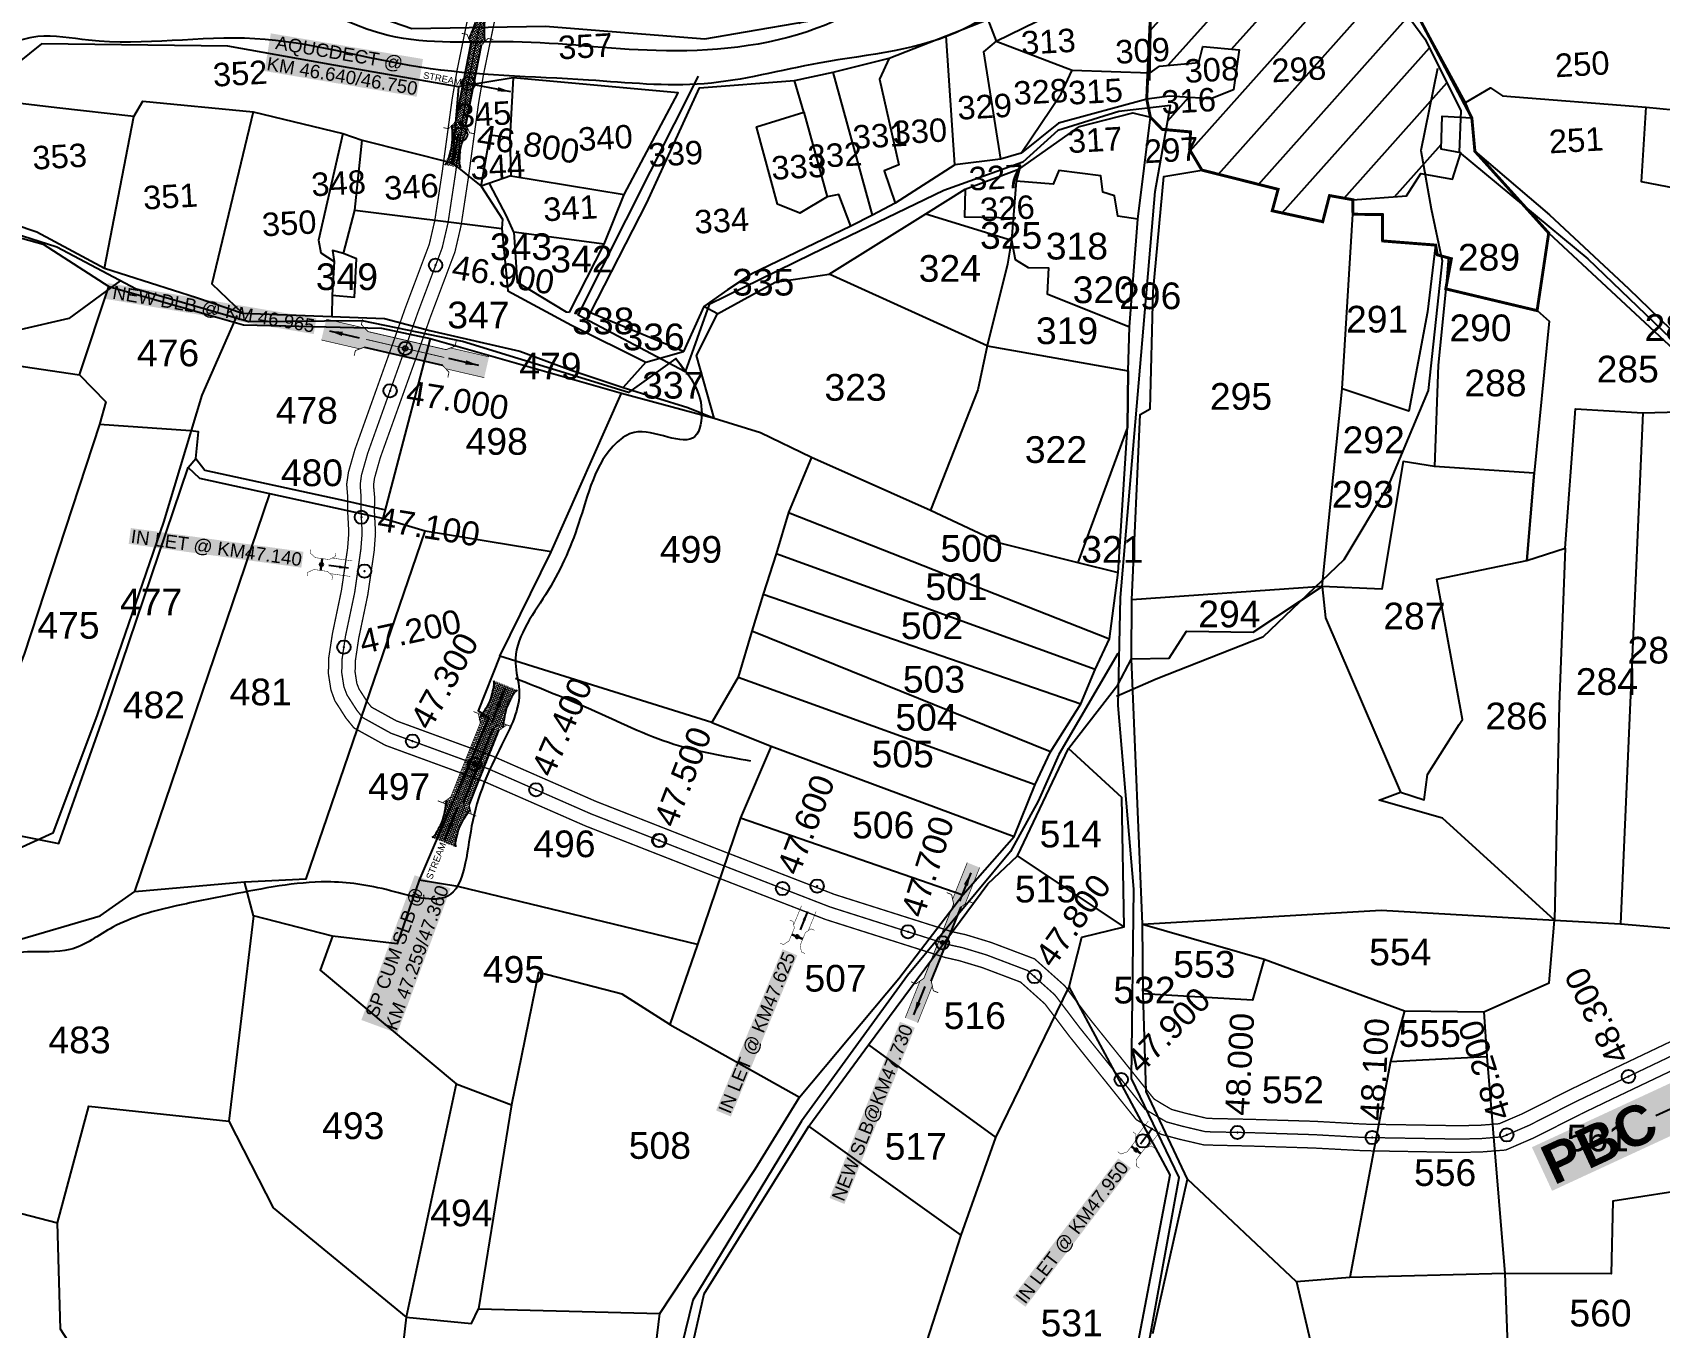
# Model space of a CAD drawing. Header units: inches. Extents: x 204181 to 273365, y 1587708 to 1600456.
# Drawn here: x 206819 to 208038, y 1592990 to 1593960 of the extents above; entities that cross this region are included whole.
import ezdxf
from ezdxf.enums import TextEntityAlignment as Align

# ---------------------------------------------------------------- set-up
doc = ezdxf.new("R2010")
doc.units = ezdxf.units.IN
doc.header["$LTSCALE"] = 15
doc.header["$MEASUREMENT"] = 0
doc.header["$PDMODE"] = 32
doc.header["$PDSIZE"] = 10
doc.linetypes.add('ACAD_ISO02W100', pattern=[15, 12, -3])
doc.linetypes.add('HIDDEN2', pattern=[0.1875, 0.125, -0.0625])
for name, color, linetype in [('CANAL1', 7, 'Continuous'), ('CSMark', 72, 'Continuous'), ('PAPER SIZE', 5, 'Continuous'), ('PLOT NOS', 7, 'Continuous'), ('PLOTS', 7, 'Continuous'), ('ROADS', 1, 'Continuous'), ('STREAM', 4, 'Continuous'), ('STRUCTURE', 5, 'Continuous'), ('text2', 7, 'Continuous')]:
    doc.layers.add(name, color=color, linetype=linetype)
doc.styles.get("Standard").update_dxf_attribs({"font": 'arial.ttf'})
doc.dimstyles.get("Standard").update_dxf_attribs({"dimtxt": 0.18, "dimasz": 0.18, "dimexe": 0.18, "dimexo": 0.0625, "dimgap": 0.09, "dimtad": 0, "dimtih": 1, "dimtoh": 1, "dimdec": 4, "dimzin": 0, "dimdsep": 46, "dimtxsty": 'Standard', "dimcen": 0.09, "dimadec": 0, "dimazin": 0, "dimtfac": 1, "dimtdec": 4, "dimtofl": 0, "dimtmove": 0, "dimatfit": 3, "dimfxl": 1, "dimtolj": 1, "dimtzin": 0, "dimarcsym": 0})

# ---------------------------------------------------------------- blocks, each defined once
blk = doc.blocks.new('OT')
at = {"layer": 'STRUCTURE', "color": 190}
for points, const_width in [([(769751.4, 1706595.8), (769729.4, 1706595.8)], 0.5), ([(769775.2, 1706601.8), (769775.2, 1706597.8), (769769.2, 1706593.8), (769761.8, 1706593.8), (769754.4, 1706593.8), (769748.4, 1706597.8), (769748.4, 1706601.8)], 0.5), ([(769761.8, 1706593.8), (769761.8, 1706581)], 2.5), ([(769751.4, 1706579), (769729.4, 1706579)], 0.5), ([(769748.4, 1706573), (769748.4, 1706577), (769754.4, 1706581), (769761.8, 1706581), (769761.8, 1706581), (769761.8, 1706581), (769769.2, 1706581), (769775.2, 1706577), (769775.2, 1706573)], 0.5)]:
    blk.add_lwpolyline(points, dxfattribs=dict(at, const_width=const_width))
at = {"layer": 'STRUCTURE', "color": 0}
blk.add_circle((769761.8, 1706587.4), 1.87, dxfattribs=at)
blk.add_leader([(769732.6, 1706587.4), (769753.8, 1706587.4)], dimstyle='Standard', override={"dimasz": 10, "dimgap": 0.09, "dimtad": 0}, dxfattribs=at)
blk = doc.blocks.new('AQUEDUCT')
at = {"layer": 'STRUCTURE'}
h = blk.add_hatch(dxfattribs=at)
h.set_pattern_fill('DASH', color=256, scale=8, angle=-90, style=0)
h.set_pattern_definition([(270, (-1706662.7411, 769762.6106), (1, -1), [1, -1])])
edge = h.paths.add_edge_path()
edge.add_spline(control_points=[(6.5, -63.1), (6.2, -62.6), (5.2, -61.2), (4.6, -58.3), (4.1, -54.4), (3.3, -48.8), (4.1, -41.4), (5.4, -35.8), (6, -33)], knot_values=[0, 0, 0, 0, 1.613557, 5.24513, 8.624976, 13.470124, 22.190216, 30.746377, 30.746377, 30.746377, 30.746377], degree=3, periodic=0)
edge.add_line((6, -33), (4, -30))
edge.add_line((4, -30), (4, 30))
edge.add_line((4, 30), (6, 33))
edge.add_spline(control_points=[(6, 33), (5.3, 35.8), (3.9, 41.3), (2.8, 48.7), (3.5, 54.4), (3.9, 58.3), (4.4, 61.2), (5.4, 62.6), (5.7, 63.1)], knot_values=[0, 0, 0, 0, 8.556161, 17.276253, 22.121402, 25.501247, 29.13282, 30.746377, 30.746377, 30.746377, 30.746377], degree=3, periodic=0)
edge.add_line((5.7, 63.1), (-6.5, 63.1))
edge.add_spline(control_points=[(-6.5, 63.1), (-6.2, 62.6), (-5.2, 61.2), (-4.6, 58.3), (-4.1, 54.4), (-3.3, 48.8), (-4.1, 41.4), (-5.4, 35.8), (-6, 33)], knot_values=[0, 0, 0, 0, 1.613557, 5.24513, 8.624976, 13.470124, 22.190216, 30.746377, 30.746377, 30.746377, 30.746377], degree=3, periodic=0)
edge.add_line((-6, 33), (-4, 30))
edge.add_line((-4, 30), (-4, -30))
edge.add_line((-4, -30), (-6, -33))
edge.add_spline(control_points=[(-6, -33), (-5.3, -35.8), (-3.9, -41.3), (-2.8, -48.7), (-3.5, -54.4), (-3.9, -58.3), (-4.4, -61.2), (-5.4, -62.6), (-5.7, -63.1)], knot_values=[0, 0, 0, 0, 8.556161, 17.276253, 22.121402, 25.501247, 29.13282, 30.746377, 30.746377, 30.746377, 30.746377], degree=3, periodic=0)
edge.add_line((-5.7, -63.1), (6.5, -63.1))
blk.add_circle((0, 0), 0.938)
at = {"layer": 'STRUCTURE', "const_width": 0.628}
for points in [[(-12, 36), (-8, 36), (-4, 30), (-4, -30), (-8, -36), (-12, -36)], [(12, 36), (8, 36), (4, 30), (4, -30), (8, -36), (12, -36)]]:
    blk.add_lwpolyline(points, dxfattribs=at)
at = {"layer": 'STRUCTURE', "color": 3}
for points in [[(-4, 30), (-4, -30)], [(-4, 30), (-4, -30)], [(4, 30), (4, -30)]]:
    blk.add_lwpolyline(points, dxfattribs=at)
at = {"layer": 'STRUCTURE'}
for points in [[(-6.5, 63.1), (-5.7, 61.7), (-4.7, 58.2), (-4.2, 54.9), (-3.6, 50.1), (-4.3, 41.4), (-6, 33)], [(5.7, 63.1), (4.8, 61.7), (3.9, 58.2), (3.5, 54.8), (3.1, 50), (4, 41.3), (6, 33)], [(-5.7, -63.1), (-4.8, -61.7), (-3.9, -58.2), (-3.5, -54.8), (-3.1, -50), (-4, -41.3), (-6, -33)], [(6.5, -63.1), (5.7, -61.7), (4.7, -58.2), (4.2, -54.9), (3.6, -50.1), (4.3, -41.4), (6, -33)]]:
    blk.add_spline(points, degree=3, dxfattribs=at)
at = {"layer": 'STRUCTURE', "color": 0}
blk.add_text('STREAM', height=5, dxfattribs=at).set_placement((-19.7, -0.1), align=Align.MIDDLE_CENTER)
for points in [[(32.5, 0.1), (5.8, 0)], [(0.4, -62), (0.1, -38.2)]]:
    blk.add_leader(points, dimstyle='Standard', override={"dimasz": 10, "dimgap": 0.09, "dimtad": 0}, dxfattribs=at)
blk = doc.blocks.new('DLB')
at = {"layer": 'STRUCTURE'}
h = blk.add_hatch(dxfattribs=at)
h.set_pattern_fill('DOTS', color=6, scale=20, angle=320.37224793, style=0)
h.paths.add_polyline_path([(769699.5, 1706950), (769699.5, 1706934), (769729.1, 1706934), (769732.1, 1706936), (769792.1, 1706936), (769795.1, 1706934), (769824.7, 1706934), (769824.7, 1706950), (769795.1, 1706950), (769792.1, 1706948), (769732.1, 1706948), (769729.1, 1706950)])
at = {"layer": 'STRUCTURE', "color": 6, "const_width": 0.628}
for points in [[(769726.1, 1706956), (769726.1, 1706952), (769732.1, 1706948), (769792.1, 1706948), (769798.1, 1706952), (769798.1, 1706956)], [(769726.1, 1706928), (769726.1, 1706932), (769732.1, 1706936), (769792.1, 1706936), (769798.1, 1706932), (769798.1, 1706928)], [(769732.1, 1706942), (769792.1, 1706942)]]:
    blk.add_lwpolyline(points, dxfattribs=at)
at = {"layer": 'STRUCTURE', "color": 6, "linetype": 'ACAD_ISO02W100', "ltscale": 0.5, "const_width": 0.5}
for points in [[(769699.5, 1706950), (769729.1, 1706950)], [(769795.1, 1706950), (769824.7, 1706950)], [(769699.5, 1706934), (769729.1, 1706934)], [(769795.1, 1706934), (769824.7, 1706934)]]:
    blk.add_lwpolyline(points, dxfattribs=at)
at = {"layer": 'STRUCTURE', "color": 6}
blk.add_lwpolyline([(769732.1, 1706936), (769792.1, 1706936)], dxfattribs=at)
blk.add_lwpolyline([(769732.1, 1706936), (769792.1, 1706936)], dxfattribs=at)
at = {"layer": 'STRUCTURE', "color": 0}
blk.add_circle((769762.1, 1706942), 1.8, dxfattribs=at)
for points in [[(769703.8, 1706942), (769726.7, 1706942)], [(769818.6, 1706942), (769795.7, 1706942)]]:
    blk.add_leader(points, dimstyle='Standard', override={"dimasz": 10, "dimgap": 0.09, "dimtad": 0}, dxfattribs=at)
blk = doc.blocks.new('SLB')
at = {"layer": 'STRUCTURE'}
h = blk.add_hatch(dxfattribs=at)
h.set_pattern_fill('DOTS', color=6, scale=20, angle=320.3722, style=0)
h.set_pattern_definition([(320.372247934, (-159.4327, -72.9564), (1.2786241598, 0.5641323054), [0, -1.25])])
h.paths.add_polyline_path([(769699.5, 1706871.1), (769699.5, 1706861.1), (769729.1, 1706861.1), (769732.1, 1706863.1), (769792.1, 1706863.1), (769795.1, 1706861.1), (769824.7, 1706861.1), (769824.7, 1706871.1), (769795.1, 1706871.1), (769792.1, 1706869.1), (769732.1, 1706869.1), (769729.1, 1706871.1)])
at = {"layer": 'STRUCTURE', "color": 6, "linetype": 'ACAD_ISO02W100', "ltscale": 0.5, "const_width": 0.5}
for points in [[(769699.5, 1706871.1), (769729.1, 1706871.1)], [(769795.1, 1706871.1), (769824.7, 1706871.1)], [(769699.5, 1706861.1), (769729.1, 1706861.1)], [(769795.1, 1706861.1), (769824.7, 1706861.1)]]:
    blk.add_lwpolyline(points, dxfattribs=at)
at = {"layer": 'STRUCTURE', "color": 6, "const_width": 0.628}
for points in [[(769726.1, 1706877.1), (769726.1, 1706873.1), (769732.1, 1706869.1), (769792.1, 1706869.1), (769798.1, 1706873.1), (769798.1, 1706877.1)], [(769726.1, 1706855.1), (769726.1, 1706859.1), (769732.1, 1706863.1), (769792.1, 1706863.1), (769798.1, 1706859.1), (769798.1, 1706855.1)]]:
    blk.add_lwpolyline(points, dxfattribs=at)
at = {"layer": 'STRUCTURE', "color": 6}
blk.add_lwpolyline([(769732.1, 1706863.1), (769792.1, 1706863.1)], dxfattribs=at)
blk.add_lwpolyline([(769732.1, 1706863.1), (769792.1, 1706863.1)], dxfattribs=at)
at = {"layer": 'STRUCTURE', "color": 0}
blk.add_circle((769762.1, 1706866.1), 1.24, dxfattribs=at)
for points in [[(769703.8, 1706866), (769726.7, 1706866)], [(769818.6, 1706865.8), (769795.7, 1706865.8)]]:
    blk.add_leader(points, dimstyle='Standard', override={"dimasz": 10, "dimgap": 0.09, "dimtad": 0}, dxfattribs=at)
blk = doc.blocks.new('SP')
at = {"layer": 'STRUCTURE'}
h = blk.add_hatch(dxfattribs=at)
h.set_pattern_fill('DASH', color=256, scale=8, style=0)
edge = h.paths.add_edge_path()
edge.add_spline(control_points=[(769825.7, 1706742.1), (769825.3, 1706741.8), (769823.8, 1706740.8), (769820.9, 1706740.3), (769817, 1706739.7), (769811.4, 1706738.9), (769804, 1706739.7), (769798.4, 1706741), (769795.6, 1706741.6)], knot_values=[0, 0, 0, 0, 1.613557, 5.24513, 8.624976, 13.470124, 22.190216, 30.746377, 30.746377, 30.746377, 30.746377], degree=3, periodic=0)
edge.add_line((769795.6, 1706741.6), (769792.6, 1706739.6))
edge.add_line((769792.6, 1706739.6), (769732.6, 1706739.6))
edge.add_line((769732.6, 1706739.6), (769729.6, 1706741.6))
edge.add_spline(control_points=[(769729.6, 1706741.6), (769726.9, 1706740.9), (769721.3, 1706739.5), (769713.9, 1706738.5), (769708.3, 1706739.1), (769704.4, 1706739.6), (769701.5, 1706740), (769700, 1706741), (769699.5, 1706741.3)], knot_values=[0, 0, 0, 0, 8.556161, 17.276253, 22.121402, 25.501247, 29.13282, 30.746377, 30.746377, 30.746377, 30.746377], degree=3, periodic=0)
edge.add_line((769699.5, 1706741.3), (769699.5, 1706722.1))
edge.add_spline(control_points=[(769699.5, 1706722.1), (769700, 1706722.4), (769701.4, 1706723.4), (769704.3, 1706724), (769708.2, 1706724.5), (769713.8, 1706725.3), (769721.2, 1706724.5), (769726.8, 1706723.3), (769729.6, 1706722.6)], knot_values=[0, 0, 0, 0, 1.613557, 5.24513, 8.624976, 13.470124, 22.190216, 30.746377, 30.746377, 30.746377, 30.746377], degree=3, periodic=0)
edge.add_line((769729.6, 1706722.6), (769732.6, 1706724.6))
edge.add_line((769732.6, 1706724.6), (769792.6, 1706724.6))
edge.add_line((769792.6, 1706724.6), (769795.6, 1706722.6))
edge.add_spline(control_points=[(769795.6, 1706722.6), (769798.4, 1706723.3), (769803.9, 1706724.8), (769811.3, 1706725.8), (769817, 1706725.1), (769820.9, 1706724.7), (769823.8, 1706724.2), (769825.2, 1706723.3), (769825.7, 1706723)], knot_values=[0, 0, 0, 0, 8.556161, 17.276253, 22.121402, 25.501247, 29.13282, 30.746377, 30.746377, 30.746377, 30.746377], degree=3, periodic=0)
edge.add_line((769825.7, 1706723), (769825.7, 1706742.1))
h.paths.add_polyline_path([(769764.2, 1706732.1, -1), (769761.1, 1706732.1, -1)], flags=0)
h.paths.add_polyline_path([(769761.1, 1706732.1, 1), (769764.2, 1706732.1, 1)], flags=16)
at = {"layer": 'STRUCTURE', "const_width": 0.628}
for points in [[(769726.6, 1706747.6), (769726.6, 1706743.6), (769732.6, 1706739.6), (769792.6, 1706739.6), (769798.6, 1706743.6), (769798.6, 1706747.6)], [(769726.6, 1706716.6), (769726.6, 1706720.6), (769732.6, 1706724.6), (769792.6, 1706724.6), (769798.6, 1706720.6), (769798.6, 1706716.6)]]:
    blk.add_lwpolyline(points, dxfattribs=at)
at = {"layer": 'STRUCTURE', "color": 3}
blk.add_lwpolyline([(769732.6, 1706724.6), (769792.6, 1706724.6)], dxfattribs=at)
blk.add_lwpolyline([(769732.6, 1706724.6), (769792.6, 1706724.6)], dxfattribs=at)
at = {"layer": 'STRUCTURE', "color": 0}
blk.add_circle((769762.6, 1706732.1), 1.55, dxfattribs=at)
at = {"layer": 'STRUCTURE'}
for points in [[(769699.5, 1706741.3), (769700.9, 1706740.5), (769704.4, 1706739.6), (769707.8, 1706739.2), (769712.6, 1706738.8), (769721.3, 1706739.7), (769729.6, 1706741.6)], [(769825.7, 1706742.1), (769824.3, 1706741.3), (769820.8, 1706740.3), (769817.5, 1706739.8), (769812.7, 1706739.2), (769804, 1706739.9), (769795.6, 1706741.6)], [(769699.5, 1706722.1), (769700.9, 1706723), (769704.4, 1706724), (769707.7, 1706724.5), (769712.5, 1706725), (769721.2, 1706724.4), (769729.6, 1706722.6)], [(769825.7, 1706723), (769824.3, 1706723.8), (769820.8, 1706724.7), (769817.4, 1706725.1), (769812.6, 1706725.5), (769803.9, 1706724.6), (769795.6, 1706722.6)]]:
    blk.add_spline(points, degree=3, dxfattribs=at)
at = {"layer": 'STRUCTURE', "color": 0}
blk.add_text('STREAM', height=5, dxfattribs=at).set_placement((769684.3, 1706732.1), align=Align.MIDDLE_CENTER)
for points in [[(769727.4, 1706732.1), (769700.8, 1706732.1)], [(769824.4, 1706732.1), (769800.5, 1706732.1)]]:
    blk.add_leader(points, dimstyle='Standard', override={"dimasz": 10, "dimgap": 0.09, "dimtad": 0}, dxfattribs=at)
blk = doc.blocks.new('PBC')
at = {"layer": 'STRUCTURE', "color": 5, "insert": (13.6, 8.7), "char_height": 30, "width": 181.057, "attachment_point": 1, "rotation": 325.6347, "bg_fill": 1, "box_fill_scale": 1.1, "bg_fill_color": 7, "bg_fill_true_color": 16777215, "bg_fill_transparency": 0}
blk.add_mtext('{\\fArial|b1|i0|c0|p34;\\C256;PBC}', dxfattribs=at)
at = {"layer": 'PAPER SIZE'}
blk.add_leader([(148.6, -102.5), (80.6, -54.7)], dimstyle='Standard', override={"dimasz": 40, "dimgap": 0.09, "dimtad": 0, "dimtfill": 2, "dimtfillclr": 5}, dxfattribs=at)

msp = doc.modelspace()

# ---------------------------------------------------------------- hatches: boundary and pattern name
at = {"layer": 'PLOTS'}
h = msp.add_hatch(dxfattribs=at)
h.set_pattern_fill('ANSI31', color=40, scale=219.574085, angle=3.2839)
h.set_pattern_definition([(48.2839, (204772.295, 1587963.204), (-20.48766, 18.26418), [])])
h.paths.add_polyline_path([(207752.3, 1593843), (207747.9, 1593826.9), (207785.7, 1593818.7), (207790.8, 1593838.3), (207808.2, 1593835.2), (207848.4, 1593838), (207859.1, 1593854.9), (207883, 1593850.7), (207889, 1593870), (207888.6, 1593870.3), (207874.4, 1593873.1), (207875.1, 1593897.7), (207888.9, 1593897), (207889.1, 1593902), (207862.3, 1593955.7), (207824.5, 1594007.3), (207756.6, 1594038.7), (207735.6, 1594040.7), (207741.5, 1594022.1), (207738.4, 1594001.2), (207702.2, 1594007.2), (207677.2, 1594018.6), (207657.3, 1593988), (207656, 1593930.3), (207656.4, 1593930.3), (207663.4, 1593935.3), (207692.8, 1593938), (207695.9, 1593950.1), (207723.1, 1593947.4), (207718.8, 1593917.6), (207701.9, 1593910.7), (207671, 1593912.8), (207653.9, 1593910.5), (207655.3, 1593903.9), (207671.8, 1593905.8), (207668.5, 1593887.6), (207686.7, 1593886), (207686, 1593872.8), (207695.2, 1593857.4)])
h.paths.add_polyline_path([(207661.2, 1593894.3), (207711, 1593897.1), (207709.5, 1593924), (207659.6, 1593921.2)], flags=25)
h.paths.add_polyline_path([(207626.6, 1593931.9), (207676.4, 1593934.8), (207674.9, 1593961.7), (207625.1, 1593958.8)], flags=9)
h.paths.add_polyline_path([(207678.5, 1593917.6), (207728.3, 1593920.5), (207726.8, 1593947.4), (207676.9, 1593944.5)], flags=25)
h.paths.add_polyline_path([(207662, 1593972.2), (207711.8, 1593975.1), (207710.3, 1594002), (207660.4, 1593999.1)], flags=24)
h.paths.add_polyline_path([(207698.3, 1594010.4), (207748.1, 1594013.3), (207746.5, 1594040.2), (207696.7, 1594037.3)], flags=25)
h.paths.add_polyline_path([(207743.6, 1593918.1), (207793.5, 1593920.9), (207791.9, 1593947.8), (207742.1, 1593944.9)], flags=24)
h.paths.add_polyline_path([(207648.1, 1593857.4), (207698, 1593860.3), (207696.4, 1593887.1), (207646.6, 1593884.3)], flags=9)
h.paths.add_polyline_path([(207756, 1594000.4), (207805.8, 1594003.3), (207804.3, 1594030.2), (207754.4, 1594027.3)], flags=24)

# ---------------------------------------------------------------- linework, layer by layer
at = {"layer": 'CANAL1', "color": 1, "ltscale": 4, "const_width": 1}
for points in [[(207148.8, 1593988.2), (207137.3, 1593932.2), (207133.6, 1593910.6), (207126.1, 1593855.5), (207120.6, 1593819.6), (207116.5, 1593801.9), (207098.4, 1593753.8), (207088.6, 1593725.9), (207060.8, 1593648.1), (207055.9, 1593631), (207054.6, 1593622), (207055.4, 1593612.1), (207055.4, 1593600.4), (207056.2, 1593585.8), (207055.3, 1593574.1), (207050.7, 1593542.6), (207043.9, 1593510), (207041.2, 1593492.2), (207040.9, 1593480.1), (207042.8, 1593467.9), (207045.8, 1593459.7), (207049.7, 1593453.7), (207054, 1593446.9), (207060.1, 1593439.4), (207083.6, 1593426.4), (207156.8, 1593399.6), (207233.7, 1593365.9), (207322.8, 1593331), (207413.4, 1593295.9), (207502.7, 1593267.5), (207513.3, 1593265.1), (207530.6, 1593259.9), (207559.4, 1593249), (207577.7, 1593232.6), (207595.5, 1593209), (207646, 1593146), (207655.8, 1593140.2), (207664.6, 1593135), (207678.3, 1593131.3), (207696.8, 1593127), (207731, 1593126.2), (207778.9, 1593124.7), (207816.1, 1593122.7), (207888.3, 1593121.4), (207905.2, 1593121.8), (207922.8, 1593123.2), (207944.3, 1593132.5), (207979.4, 1593150.3), (208002.9, 1593161.6), (208060.6, 1593189.1)], [(207168.5, 1593984.4), (207157, 1593928.5), (207153.4, 1593907.6), (207145.9, 1593852.7), (207140.3, 1593815.9), (207135.7, 1593796.1), (207117.2, 1593747), (207107.5, 1593719.2), (207079.8, 1593642), (207075.5, 1593626.8), (207074.7, 1593621.4), (207075.5, 1593612.8), (207075.4, 1593600.9), (207076.2, 1593585.6), (207075.2, 1593572), (207070.4, 1593539.1), (207063.6, 1593506.5), (207061.2, 1593490.4), (207060.9, 1593481.4), (207062.2, 1593472.9), (207063.8, 1593468.7), (207066.5, 1593464.5), (207070.3, 1593458.6), (207073.2, 1593455), (207091.9, 1593444.7), (207164.2, 1593418.2), (207241.3, 1593384.4), (207330, 1593349.6), (207420, 1593314.7), (207507.9, 1593286.8), (207518.4, 1593284.5), (207537.1, 1593278.8), (207569.9, 1593266.4), (207592.5, 1593246.2), (207611.3, 1593221.3), (207659.4, 1593161.4), (207666, 1593157.4), (207672.5, 1593153.6), (207683.2, 1593150.7), (207699.3, 1593146.9), (207731.6, 1593146.2), (207779.8, 1593144.7), (207816.8, 1593142.6), (207888.2, 1593141.4), (207904.1, 1593141.8), (207917.9, 1593142.9), (207935.8, 1593150.6), (207970.6, 1593168.2), (207994.2, 1593179.6), (208051.9, 1593207.1)]]:
    msp.add_lwpolyline(points, dxfattribs=at)
at = {"layer": 'CANAL1', "color": 1, "linetype": 'HIDDEN2', "ltscale": 4, "const_width": 1}
msp.add_lwpolyline([(207158.7, 1593986.3), (207147.1, 1593930.3), (207143.5, 1593909.1), (207136, 1593854.1), (207130.5, 1593817.8), (207126.1, 1593799), (207107.8, 1593750.4), (207098, 1593722.5), (207087.1, 1593692.1), (207070.3, 1593645.1), (207065.7, 1593628.9), (207064.7, 1593621.7), (207065.4, 1593612.4), (207065.4, 1593600.6), (207066.2, 1593585.7), (207065.2, 1593573.1), (207060.6, 1593540.9), (207053.7, 1593508.2), (207051.2, 1593491.3), (207050.9, 1593480.8), (207052.5, 1593470.4), (207054.8, 1593464.2), (207058.1, 1593459.1), (207062.2, 1593452.7), (207066.6, 1593447.2), (207087.7, 1593435.5), (207103.9, 1593429.6), (207160.5, 1593408.9), (207237.5, 1593375.1), (207326.4, 1593340.3), (207416.7, 1593305.3), (207475.1, 1593286.7), (207505.3, 1593277.1), (207515.9, 1593274.8), (207533.8, 1593269.4), (207564.6, 1593257.7), (207585.1, 1593239.4), (207603.4, 1593215.2), (207652.7, 1593153.7), (207660.9, 1593148.8), (207668.6, 1593144.3), (207680.7, 1593141), (207698.1, 1593136.9), (207731.3, 1593136.2), (207779.3, 1593134.7), (207816.5, 1593132.6), (207888.3, 1593131.4), (207904.6, 1593131.8), (207920.3, 1593133.1), (207940.1, 1593141.6), (207975, 1593159.3), (207998.6, 1593170.6), (208056.2, 1593198.1)], dxfattribs=at)
at = {"layer": 'PLOTS'}
for points in [[(206730.9, 1594641.2), (206844.8, 1594544.5), (206863.8, 1594526.7), (206922.5, 1594470.3), (206995.2, 1594417.6), (207097.1, 1594344.2), (207087.9, 1594258), (207103.3, 1594163.1), (207254.6, 1594181.9), (207273.3, 1594162.6), (207285.3, 1594149), (207317.4, 1594135.7), (207386.4, 1594140.5), (207441.4, 1594074.3), (207483.6, 1594026), (207493.7, 1594012), (207510.5, 1594026.3), (207529.7, 1593980), (207534.9, 1593970.1), (207541.1, 1593954.1), (207531.5, 1593946), (207544.4, 1593865.6)], [(207237.3, 1593750.4), (207279.4, 1593832.9), (207318.9, 1593918.9), (207390, 1593924.4), (207419.1, 1593930.8), (207461, 1593941.3), (207503.6, 1593958.1), (207534.9, 1593970.1), (207597.7, 1594010.4), (207656.6, 1594029.5), (207677.2, 1594018.6), (207702.2, 1594007.2), (207738.4, 1594001.2), (207741.5, 1594022.1), (207735.6, 1594040.7), (207743.5, 1594043.8), (207791.7, 1594035.4), (207816.6, 1594027.3), (207838.9, 1594023.9), (207961.4, 1594017.3), (208091.9, 1594002.8)], [(206674.9, 1593940.9), (206765.9, 1593964.2), (206777.9, 1593987), (206841.2, 1593998.4), (206864.5, 1594011.1), (206966.4, 1594010), (206999.4, 1593999.7), (207103.3, 1593963.4), (207203.5, 1593965.2), (207243.9, 1593962.1), (207322.8, 1593955.7), (207362.2, 1593962.4), (207420.4, 1593972.5), (207475.9, 1594002.1), (207493.7, 1594012), (207390.1, 1593981.5), (207394, 1593967)], [(207541.1, 1593954.1), (207601.5, 1593983.4), (207597.7, 1594010.4)], [(207657.3, 1593988), (207655.9, 1593924.6)], [(207179.2, 1593926.4), (207138.3, 1593919.8), (207044.9, 1593936), (206965.7, 1593950.3), (206826, 1593952.1), (206788.5, 1593922.1), (206746.3, 1593898.3), (206736.7, 1593840.1)], [(207510.1, 1593861.3), (207503.6, 1593958.1)], [(207541.1, 1593954.1), (207598, 1593932.3)], [(207559.8, 1593870), (207589.9, 1593914.5), (207598, 1593932.3), (207656.4, 1593930.3), (207663.4, 1593935.3), (207692.8, 1593938), (207695.9, 1593950.1), (207723.1, 1593947.4), (207718.8, 1593917.6), (207701.9, 1593910.7), (207671, 1593912.8), (207653.9, 1593910.5)], [(207461, 1593941.3), (207453.7, 1593925.5), (207468.1, 1593861.4), (207457.3, 1593856.8), (207465.4, 1593832.5)], [(207221.5, 1593750.9), (207247.5, 1593802), (207262.4, 1593839.1), (207302.8, 1593915.3), (207179.2, 1593926.4), (207176.9, 1593881.7), (207177.6, 1593853.1), (207155.3, 1593845.3), (207162.1, 1593883.8), (207176.9, 1593881.7), (207177.6, 1593853.1), (207262.4, 1593839.1)], [(207432.3, 1593815.5), (207423.3, 1593839.2), (207414.5, 1593837.3), (207394.1, 1593825), (207377.3, 1593831.8), (207361.7, 1593889.8), (207397.1, 1593900.8), (207390, 1593924.4)], [(207448.4, 1593823.5), (207419.1, 1593930.8)], [(206895.1, 1593897.5), (206837.6, 1593904.1), (206793, 1593909.3), (206788.5, 1593922.1)], [(207138.3, 1593919.8), (207133.7, 1593862.8)], [(207892.7, 1593908), (207911.4, 1593919.1), (207920.4, 1593913.1), (208028, 1593904.6)], [(206736.7, 1593840.1), (206822.5, 1593811.1), (206873.1, 1593783.9), (206942, 1593762), (206976.5, 1593750.2), (207043.5, 1593747.6), (207082.9, 1593746.2), (207117, 1593737.2), (207184.3, 1593721.8), (207222.8, 1593707.5), (207261.7, 1593694.5), (207310.2, 1593679.4), (207329.9, 1593671.5), (207364.6, 1593660.7), (207402.9, 1593642.2), (207491.8, 1593602.5), (207544.7, 1593577.8), (207602.2, 1593563.3), (207632.4, 1593555.8), (207639.6, 1593664.7), (207640, 1593707.1), (207641, 1593739.9), (207647.2, 1593820.7), (207656.6, 1593897.1), (207653.9, 1593910.5), (207587.9, 1593892.5), (207559.8, 1593870), (207544.4, 1593865.6), (207510.1, 1593861.3), (207465.4, 1593832.5), (207448.4, 1593823.5), (207432.3, 1593815.5), (207357.7, 1593779.5), (207339.8, 1593767.6), (207322.2, 1593755.2), (207306.9, 1593721.5), (207237.3, 1593750.4)], [(206873.1, 1593783.9), (206895.1, 1593897.5), (206902, 1593909), (206984.5, 1593901), (207051.6, 1593884.8), (207066.3, 1593879.7), (207133.7, 1593862.8), (207155.3, 1593845.3), (207171.3, 1593820.5), (207170.8, 1593813.7), (207175.2, 1593766.9), (207223.1, 1593741.1), (207278.6, 1593713.6), (207261.7, 1593694.5)], [(206984.5, 1593901), (206953.7, 1593772.2), (206976.5, 1593750.2)], [(207332.4, 1593749.8), (207375.6, 1593773.4), (207416, 1593779.3), (207488.4, 1593824.6), (207518, 1593843), (207558.5, 1593858.3), (207603.6, 1593890), (207643.5, 1593900.4), (207656.6, 1593897.1), (207665.5, 1593887.9), (207686.7, 1593886), (207686, 1593872.8), (207695.2, 1593857.4)], [(207397.1, 1593900.8), (207414.5, 1593837.3)], [(208231.1, 1593808.8), (208024.5, 1593848.7), (208028, 1593904.6), (208079.1, 1593899.6)], [(207897.4, 1593896.6), (207899.7, 1593871.5), (207955.5, 1593823.8), (208014.7, 1593768.7), (208085.1, 1593700.5), (208096.6, 1593693.7), (208130.2, 1593672), (208184.9, 1593617.6), (208224.2, 1593597.2), (208325.2, 1593545.9), (208385, 1593519.8), (208453.4, 1593490.4), (208521.6, 1593464.6), (208654.9, 1593412.4), (208899.5, 1593329.5), (208957.4, 1593306.5), (209077.1, 1593293.4), (209089.8, 1593290.4), (209110.3, 1593285.9)], [(207051.6, 1593884.8), (207033.6, 1593805), (207035.3, 1593795.5), (207045.3, 1593788.8), (207043.8, 1593763.7), (207043.5, 1593747.6)], [(207052.2, 1593794.8), (207060.6, 1593827.4), (207066.3, 1593879.7)], [(206087.3, 1593201), (206200.4, 1593253.3), (206223.5, 1593261.6), (206275.8, 1593234.5), (206362.7, 1593360.1), (206392.9, 1593398.2), (206445, 1593448.5), (206454.4, 1593515.7), (206471.5, 1593602.6), (206489.2, 1593711), (206513.6, 1593788.7), (206571.1, 1593865.1), (206588.1, 1593870.5), (206721.4, 1593857.7), (206732.8, 1593828.2), (206827.2, 1593801.9), (206876.5, 1593770.1), (206954.5, 1593747.9), (206977.2, 1593741.4), (207080.8, 1593739), (207117.2, 1593731.3), (207260.4, 1593690.2), (207329.9, 1593671.5)], [(207558.5, 1593858.3), (207556, 1593849.2), (207552.7, 1593804.8), (207549.7, 1593787), (207534.4, 1593725.7), (207527.5, 1593692.8), (207491.8, 1593602.5)], [(207647.2, 1593820.7), (207632.3, 1593822.8), (207629.8, 1593838.1), (207620.9, 1593840.9), (207619.4, 1593853.1), (207588, 1593857), (207583.9, 1593846.9), (207556, 1593849.2)], [(207658.4, 1592985.7), (207684.5, 1593101.4), (207653.4, 1593167), (207651.1, 1593240.3), (207650.8, 1593292.3), (207642.6, 1593491.3), (207642.8, 1593535.3), (207649, 1593674.3), (207656.5, 1593678.5), (207658.8, 1593766.4), (207666.6, 1593852.7), (207695.2, 1593857.4), (207752.3, 1593843), (207747.9, 1593826.9), (207785.7, 1593818.7), (207790.8, 1593838.3), (207808.2, 1593835.2), (207808.4, 1593824.3), (207830.4, 1593824.1), (207830.6, 1593804.3), (207870.3, 1593801.2), (207864.2, 1593751.3), (207850.3, 1593676.8), (207800.2, 1593693.5)], [(207247.5, 1593802), (207179.7, 1593810.9), (207174.3, 1593823.2), (207161.9, 1593846.9)], [(207518, 1593843), (207517.4, 1593822.4), (207555.9, 1593821.5)], [(207060.6, 1593827.4), (207170.8, 1593813.7)], [(207488.4, 1593824.6), (207552.7, 1593804.8), (207555.4, 1593790.4), (207565.1, 1593784.5), (207580.2, 1593784.2), (207579.4, 1593764.8), (207641, 1593739.9)], [(207179.7, 1593810.9), (207182.2, 1593773.5), (207219.1, 1593751.2), (207221.5, 1593750.9)], [(207785.4, 1593545.3), (207787.7, 1593521.9), (207844, 1593391.4), (207861.8, 1593385.5), (207864.2, 1593404.6), (207888, 1593441.9), (207890.3, 1593445.7), (207871.1, 1593550.9), (207938.5, 1593564.8), (207967.4, 1593574.2), (207975, 1593678.4), (208025.5, 1593675.5), (208080, 1593677), (208081.5, 1593692.5), (207955, 1593810.2), (207946.3, 1593752.1), (207955.3, 1593744.1), (207944, 1593630.2), (207938.5, 1593564.8), (207944, 1593630.2), (207869.4, 1593635.3)], [(207043.8, 1593763.7), (207060.4, 1593762.1), (207062, 1593791), (207052.2, 1593794.8), (207043.9, 1593797.2), (207045.3, 1593788.8)], [(207870.3, 1593801.2), (207870.3, 1593801.2), (207871.5, 1593793.9), (207880, 1593792.1), (207877.9, 1593768.4), (207872.3, 1593711.3), (207869.4, 1593635.3), (207845.9, 1593639), (207829.9, 1593543.3), (207785.4, 1593545.3), (207642.8, 1593535.3)], [(206522.5, 1593780.4), (206707.1, 1593731), (206812.3, 1593710.2), (206854.4, 1593703.9), (206874.3, 1593683.8), (206869.4, 1593666.9), (206813, 1593494.6), (206780.9, 1593413.2), (206771, 1593412.3), (206756.7, 1593378.5), (206709.8, 1593392.9), (206666.3, 1593400.9), (206619.5, 1593407.7), (206640.3, 1593455.7), (206645.4, 1593466.6), (206464.9, 1593508.5)], [(207534.4, 1593725.7), (207416, 1593779.3)], [(206854.4, 1593703.9), (206876.5, 1593770.1)], [(207329.9, 1593671.5), (207316.7, 1593718.5), (207332.4, 1593749.8), (207322.2, 1593755.2)], [(207117.2, 1593731.3), (207081.8, 1593596.4)], [(207278.6, 1593713.6), (207306.9, 1593721.5)], [(207534.4, 1593725.7), (207640, 1593707.1), (207639.6, 1593664.7), (207602.2, 1593563.3)], [(207402.9, 1593642.2), (207385.5, 1593600.8), (207376.4, 1593569.8), (207366.5, 1593539.6), (207358, 1593511.9), (207347.9, 1593477.5), (207328.1, 1593443.4), (207169.3, 1593493.2), (207207.9, 1593571.4), (207260.4, 1593690.2)], [(208025.5, 1593675.5), (208008.7, 1593292.6)], [(207207.9, 1593571.4), (207113.3, 1593586.9), (207081.8, 1593596.4), (206997.1, 1593614.9), (206944.7, 1593626.4), (206935.9, 1593634.5), (206941.7, 1593641.4), (206943.7, 1593661.3), (206937.6, 1593662.1), (206869.4, 1593666.9)], [(206588.4, 1593221.4), (206577.2, 1593197.6), (206654.7, 1593126.9), (206612.7, 1593059.4), (206677.4, 1593026.9), (206680, 1592957.1), (206641.7, 1592898.5), (206668.5, 1592811.9), (206693.8, 1592956.5), (206698.4, 1592987.9), (206710.8, 1593068.8), (206723.6, 1593068.7), (206749.7, 1593141.6), (206795.8, 1593282.6), (206780.9, 1593342.2), (206788.9, 1593362.9), (206839, 1593352.9), (206875.3, 1593455.2), (206935.9, 1593634.5)], [(206941.7, 1593641.4), (206948.4, 1593632.5), (207055.1, 1593609.3), (207083.6, 1593602.8)], [(206895.9, 1593316.8), (206997.1, 1593614.9)], [(207385.5, 1593600.8), (207626, 1593506.3)], [(206654.7, 1593126.9), (206717.6, 1593116.3), (206737.3, 1593134.9), (206776.7, 1593288.2), (206795.8, 1593282.6), (206805.4, 1593279.7), (206869.9, 1593298.7), (206895.9, 1593316.8), (206978.1, 1593324.2), (207024.2, 1593326.3), (207113.3, 1593586.9)], [(207967.4, 1593574.2), (207962.9, 1593456.9), (207959.3, 1593295.5), (208008.7, 1593292.6), (208055.4, 1593288.7), (208079.5, 1593287.3), (208109.1, 1593311.5), (208162.3, 1593356.4), (208152.5, 1593298.4), (208189.3, 1593264.9), (208211.3, 1593247.2), (208328.5, 1593233.3), (208338.7, 1593278), (208413.5, 1593311.3), (208420.3, 1593314.4), (208490.9, 1593345.6), (208603.2, 1593287.7), (208638.9, 1593267.7), (208725, 1593224.7), (208757.4, 1593207.8), (208879.6, 1593151.7), (208996.8, 1593093.4), (209008.2, 1593088.1)], [(207615.2, 1593483.2), (207376.4, 1593569.8)], [(207141.6, 1592579.1), (207177.3, 1592623.2), (207229.6, 1592760.3), (207275.8, 1592889.4), (207289.1, 1593000.8), (207360.7, 1593108.8), (207393.9, 1593162.9), (207468.3, 1593251.8), (207516.1, 1593314.3), (207554.6, 1593358.2), (207570.3, 1593397.1), (207581.9, 1593421.5), (207604.5, 1593457.5), (207615.2, 1593483.2), (207626, 1593506.3), (207632.4, 1593555.8)], [(207366.5, 1593539.6), (207604.5, 1593457.5)], [(207581.9, 1593421.5), (207358, 1593511.9)], [(207169.3, 1593493.2), (207153, 1593452.3), (207161.2, 1593447.1), (207108.8, 1593325.4), (207092.4, 1593277.8), (207044, 1593283.4), (206984.7, 1593298.6), (206978.1, 1593324.2)], [(207347.9, 1593477.5), (207570.3, 1593397.1)], [(207328.1, 1593443.4), (207372.5, 1593425.7), (207554.6, 1593358.2)], [(207372.5, 1593425.7), (207349.7, 1593372.1), (207317.3, 1593277.1), (207296.6, 1593217.3), (207261, 1593239.9), (207198.2, 1593256.1), (207178, 1593157), (207153.4, 1593004.3)], [(207227.2, 1592707.1), (207271.1, 1592828.9), (207294, 1592890.1), (207322.5, 1593015.5), (207400.7, 1593141.1), (207445.4, 1593201.9), (207534.9, 1593322.7), (207557.2, 1593343.7), (207595.2, 1593424)], [(207650.8, 1593292.3), (207829.6, 1593302.8), (207959.3, 1593295.5), (207875.5, 1593371.9), (207828, 1593385.4), (207844, 1593391.4)], [(207349.7, 1593372.1), (207516.1, 1593314.3)], [(207457.6, 1592127.9), (207449, 1592217.4), (207306.3, 1592261.8), (207295.9, 1592345.1), (207350.3, 1592424.4), (207367.7, 1592474.5), (207386.6, 1592531.7), (207422.2, 1592644.4), (207431.2, 1592673.7), (207471.2, 1592731.1), (207469.6, 1592766.5), (207492.7, 1592787.2), (207496, 1592847.4), (207507.5, 1592889.3), (207509.9, 1592909.7), (207475.2, 1592936), (207514.9, 1593059.3), (207540.8, 1593132.6), (207595.7, 1593245.5), (207605.2, 1593282.6), (207637.1, 1593290.5), (207557.2, 1593343.7)], [(207317.3, 1593277.1), (207137.9, 1593320.6), (207108.8, 1593325.4)], [(206984.7, 1593298.6), (206966.4, 1593144.9), (206999.6, 1593079.9), (207099.1, 1592997.9), (207148, 1592993.2), (207153.4, 1593004.3), (207289.1, 1593000.8)], [(207650.8, 1593292.3), (207741.8, 1593266.3), (207847, 1593227.5), (207906.3, 1593226.8), (207955.4, 1593248.5), (207959.3, 1593295.5)], [(207044, 1593283.4), (207034.7, 1593258), (207136.7, 1593172.8), (207099.1, 1592997.9), (207091.6, 1592932.3), (207054.2, 1592827.5), (206949, 1592870.4), (206892.2, 1592908.7), (206840.2, 1592988.9), (206838, 1593068.6), (206861.5, 1593156), (206966.4, 1593144.9)], [(207741.8, 1593266.3), (207733, 1593235.6), (207651.1, 1593240.3)], [(207296.6, 1593217.3), (207393.9, 1593162.9)], [(207847, 1593227.5), (207836.6, 1593189.6), (207806.1, 1593027.8)], [(207906.3, 1593226.8), (207908.7, 1593193.3), (207922.1, 1593030.7), (207926.4, 1592915.5), (207960.5, 1592901.9)], [(207445.4, 1593201.9), (207540.8, 1593132.6)], [(207836.6, 1593189.6), (207908.7, 1593193.3)], [(207136.7, 1593172.8), (207178, 1593157)], [(207514.9, 1593059.3), (207400.7, 1593141.1)], [(208067.1, 1593094.8), (208003.1, 1593084.9), (208001.7, 1593030.5), (207922.1, 1593030.7), (207806.1, 1593027.8), (207766.1, 1593024.4), (207684.5, 1593101.4)], [(206723.6, 1593068.7), (206757.8, 1593089.5), (206838, 1593068.6)], [(207766.1, 1593024.4), (207796.7, 1592892.5), (207701.1, 1592901.8), (207664.5, 1592926)]]:
    msp.add_lwpolyline(points, dxfattribs=at)
at = {"layer": 'PLOTS', "color": 11}
msp.add_lwpolyline([(207647.5, 1592979.1), (207671.5, 1593104.7), (207595.7, 1593245.5), (207605.2, 1593282.6), (207637.1, 1593290.5), (207635.2, 1593387.2), (207595.2, 1593424), (207632.2, 1593471.8), (207642.6, 1593491.3), (207670.7, 1593491.7), (207683.6, 1593512), (207733.7, 1593511.2), (207785.4, 1593545.3), (207800.2, 1593693.5), (207808.4, 1593824.3), (207808.2, 1593835.2), (207848.4, 1593838), (207859.1, 1593854.9), (207883, 1593850.7), (207889.1, 1593870.2), (207874.4, 1593873.1), (207875.1, 1593897.7), (207897.4, 1593896.6), (207892.7, 1593908), (207841.6, 1594002.4)], dxfattribs=at)
at = {"layer": 'PLOTS', "color": 40, "const_width": 2.2}
for points in [[(207695.2, 1593857.4), (207752.3, 1593843), (207747.9, 1593826.9), (207785.7, 1593818.7), (207790.8, 1593838.3), (207808.2, 1593835.2), (207808.4, 1593824.3), (207830.4, 1593824.1), (207830.6, 1593804.3), (207870.3, 1593801.2), (207871.5, 1593793.9), (207882.1, 1593791), (207877.9, 1593768.4), (207946.3, 1593752.1), (207955, 1593810.2), (207899.7, 1593871.5), (207897.4, 1593896.6), (207841.6, 1594002.4)], [(207657.3, 1593988), (207653.9, 1593910.5), (207656.6, 1593897.1), (207665.5, 1593887.9), (207686.7, 1593886), (207686, 1593872.8), (207695.2, 1593857.4)]]:
    msp.add_lwpolyline(points, dxfattribs=at)
at = {"layer": 'ROADS'}
for points in [[(207139.6, 1594807.9), (207337.7, 1594596.1), (207366.5, 1594565.5), (207465.6, 1594476.5), (207515.6, 1594402.2), (207577.8, 1594308.5), (207632.7, 1594248.2), (207667.2, 1594211.3), (207684.9, 1594148.2), (207696.1, 1594106), (207735.7, 1594048.4), (207824.5, 1594007.3), (207862.3, 1593955.7), (207889.1, 1593902), (207888, 1593870.8), (207984.4, 1593791), (208077.3, 1593701.8)], [(207656, 1592980.9), (207678.3, 1593102.5), (207642.5, 1593176.8), (207644.3, 1593318.7), (207632.4, 1593456.2), (207634.3, 1593537.1), (207660.1, 1593841.4), (207671.8, 1593905.8), (207632.9, 1593901.3), (207587.3, 1593887), (207561, 1593863.4), (207502, 1593842), (207403.1, 1593794.4), (207326.1, 1593756.7), (207308.1, 1593706.2), (207227.9, 1593748.7), (207318.1, 1593927.8)], [(207871.7, 1593933.6), (207859.1, 1593872), (207867, 1593828.3), (207875.2, 1593789.4), (207864.7, 1593692.2), (207834.7, 1593620.9), (207801.5, 1593565.3), (207740.9, 1593507.5), (207660.9, 1593476.1), (207631.2, 1593463.1)], [(207308.1, 1593706.2), (207301.1, 1593716.2), (207265.8, 1593690.7), (207141.3, 1593728.9), (207066.1, 1593744.5), (206981.3, 1593743.8), (206896.8, 1593768.3), (206837.6, 1593799.6), (206746.9, 1593828.7), (206727.9, 1593847.6), (206721.7, 1593862.2), (206597, 1593883.8), (206416.4, 1593915.2), (206354.5, 1593909.7), (206309.6, 1593890.2), (206281.1, 1593826.7), (206257.3, 1593752.8), (206235.9, 1593713.4), (206210, 1593665.8), (206172.8, 1593635.2), (206106.6, 1593601.6)], [(206884.9, 1593774.3), (206846.5, 1593746.1), (206772.9, 1593729.1), (206719.5, 1593732.3), (206697.3, 1593731.6), (206686.8, 1593675.8), (206552.1, 1593702), (206483.9, 1593704.5), (206340.8, 1593669.8), (206220.6, 1593662.9), (206206.2, 1593665.3)], [(206972.3, 1593748.4), (206946.2, 1593688.7), (206917.4, 1593593.7), (206867.8, 1593449.3), (206834.6, 1593360.6), (206782.8, 1593337.2), (206780.9, 1593301.6), (206782.3, 1593271), (206737.6, 1593119.1), (206726.9, 1593106.5), (206695.1, 1593036.1), (206688.7, 1592974.7), (206666.3, 1592885.9), (206666.5, 1592799.2)], [(207632.2, 1593495.2), (207588.1, 1593419.6), (207572.6, 1593384.5), (207551.8, 1593346.8), (207474.8, 1593254), (207395.4, 1593144.8), (207314, 1593010.6), (207289.5, 1592910.6), (207244.3, 1592785.7), (207199.3, 1592631.3), (207171.7, 1592571.6), (207159, 1592554.2), (207134.7, 1592523.9), (206981.1, 1592397.9)]]:
    msp.add_lwpolyline(points, dxfattribs=at)
at = {"layer": 'STREAM'}
for points in [[(208423.9, 1594574.6), (208382, 1594545.3), (208321.3, 1594504.8), (208257.7, 1594460.1), (208206.7, 1594416.8), (208121.8, 1594356.9), (208011.9, 1594311.9), (207962, 1594268.1), (207839.7, 1594210.7), (207771.4, 1594164.8), (207662.4, 1594095.8), (207575, 1594030.8), (207497.1, 1594004.8), (207406.7, 1593963.6), (207286.5, 1593946.9), (207179.4, 1593953.4), (207085.7, 1593958.3), (206960, 1593999.7), (206882.9, 1593993.6), (206819.4, 1594034.1), (206778.6, 1594086.7), (206750.4, 1594101.5), (206762.7, 1594078.2), (206784.9, 1594062), (206817.2, 1594021.9), (206837.3, 1593996), (206795.5, 1593972.9), (206748.4, 1593947.3), (206676.5, 1593935.6), (206590.2, 1593975.3), (206561.9, 1594021.1), (206551, 1594068), (206547.5, 1594101), (206529, 1594137), (206522.2, 1594161.7), (206517, 1594184.9)], [(208563.8, 1594562.1), (208542.6, 1594547.8), (208489.4, 1594548.4), (208452.1, 1594535.4), (208420.7, 1594526.1), (208409.3, 1594523.9), (208329.2, 1594482.4), (208313.1, 1594459.3), (208274.8, 1594441.2), (208247.3, 1594415), (208212.2, 1594389.5), (208191.5, 1594368.1), (208142.6, 1594334.1), (208094.4, 1594306.2), (208041.4, 1594286.8), (207997.4, 1594268.2), (207908.7, 1594222.1), (207885.8, 1594201.6), (207817.2, 1594167.1), (207770.7, 1594130), (207692.9, 1594083.4), (207676.1, 1594053.5), (207648.2, 1594034.4), (207578.4, 1594002.5), (207517.7, 1593963.5), (207408.4, 1593937.5), (207322.4, 1593922.1), (207235.8, 1593924.8), (207109.5, 1593934.5), (206985.8, 1593955.8), (206861.2, 1593954.7), (206823.3, 1593957.4), (206732.6, 1593908.5), (206661.8, 1593895.2), (206565.8, 1593908.2), (206427.6, 1593945.1), (206330.9, 1593981.1), (206271.5, 1593996.3), (206208.7, 1593976.3), (206177.9, 1593912.2), (206139.9, 1593859.8), (206062.1, 1593824.2), (206005.3, 1593817.5), (205945.7, 1593809.1), (205874.9, 1593793.6), (205790.3, 1593819.9), (205742.6, 1593841.7), (205694.7, 1593865.2)], [(207301.1, 1593716.2), (207320.5, 1593677.8), (207315.5, 1593657.9), (207269.9, 1593660.8), (207257.2, 1593653.5), (207228.3, 1593592.5), (207203.5, 1593539.2), (207181, 1593488), (207183.8, 1593467.9), (207170.6, 1593426.5), (207148.2, 1593365.8), (207130.1, 1593313.3), (207087.5, 1593317.5), (207039.8, 1593324.1), (206967.7, 1593314.4), (206926.9, 1593306.1), (206879.4, 1593290.1), (206847.3, 1593273.4), (206815.5, 1593271.6), (206770.4, 1593261.3)], [(207181, 1593476.7), (207237.5, 1593453.4), (207299.6, 1593427.4), (207357.1, 1593414.9)]]:
    msp.add_spline(points, degree=3, dxfattribs=at)
at = {"layer": 'text2'}
for p in [(207145.7, 1593922.2), (207098.5, 1593723.8), (207087.1, 1593692.1), (207068, 1593557, 49), (207103.9, 1593429.6), (207150.5, 1593412.5), (207289, 1593355), (207407, 1593321, 53), (207475.1, 1593286.7), (207500.9, 1593278.5), (207651, 1593130, 56)]:
    msp.add_point(p, dxfattribs=at)
at = {"layer": 'text2', "color": 3, "linetype": 'Continuous'}
for p in [(207140.1, 1593884.1), (207121.2, 1593786.1), (207065.6, 1593597.3), (207052.5, 1593500), (207103.9, 1593429.6), (207196.4, 1593393.1), (207288.4, 1593355.2), (207381.1, 1593319.1), (207475.1, 1593286.7), (207569.8, 1593253.1), (207634.8, 1593176), (208014.7, 1593178.3), (207721.8, 1593136.4), (207822.8, 1593132.5), (207923.6, 1593134.5)]:
    msp.add_point(p, dxfattribs=at)

# ---------------------------------------------------------------- block references
at = {"rotation": 348.9748681510286}
msp.add_blockref('AQUEDUCT', (207145.7, 1593922.2), dxfattribs=at)
at = {"layer": 'PAPER SIZE'}
for p, rotation in [((207151.4, 1594159.3, -8), 294.8985775490488), ((207946.9, 1593107.7, -8), 59.20468625250903)]:
    msp.add_blockref('PBC', p, dxfattribs=dict(at, rotation=rotation))
at = {"layer": 'STRUCTURE', "color": 0}
for name, p, rotation in [('DLB', (-927569, 104188.8), 346.9747751245637), ('SP', (1507308, 246171.1), 68.25721304369186), ('SLB', (1507432.6, 246121.9), 68.25721304369186), ('SLB', (1507012.1, 245244.4), 68.22443938917411)]:
    msp.add_blockref(name, p, dxfattribs=dict(at, rotation=rotation))
for p, xscale, yscale, zscale, rotation in [((903771, 2703515.5, 49), 0.7000000000000001, 0.7000000000000001, 0.7000000000000001, 172.1607728862514), ((-691692.6, 2546741.9, 53), 0.7, 0.7, 0.7, 247.5966990637395), ((-417165.4, 2745098.9, 56), 0.7, 0.7, 0.7, 232.7525347978518)]:
    msp.add_blockref('OT', p, dxfattribs=dict(at, xscale=xscale, yscale=yscale, zscale=zscale, rotation=rotation))

# ---------------------------------------------------------------- texts
at = {"layer": 'CSMark', "color": 1}
for s, rotation, p in [('46.800', 350.8705, (207152.7, 1593883.1)), ('46.900', 350.8705, (207133.9, 1593785.1)), ('47.000', 350.8705, (207099.7, 1593691.1)), ('47.100', 350.8705, (207078.2, 1593596.3)), ('47.200', 12.2466, (207064.6, 1593503.6)), ('47.300', 61.0922, (207109.1, 1593441.1)), ('47.400', 66.6079, (207200.5, 1593405.1)), ('47.500', 68.9367, (207292.5, 1593367.1)), ('47.600', 68.9396, (207384.7, 1593331.2)), ('47.700', 72.3639, (207478, 1593299)), ('47.800', 54.5833, (207576.3, 1593263.9)), ('48.300', 116.2635, (208008.2, 1593189.1)), ('47.900', 45.4814, (207642.9, 1593185.7)), ('48.000', 86.9637, (207721.4, 1593149.1)), ('48.100', 86.9637, (207822.5, 1593145.2)), ('48.200', 107.6608, (207918.8, 1593146.2))]:
    msp.add_text(s, height=18, rotation=rotation, dxfattribs=at).set_placement(p, align=Align.MIDDLE_LEFT)
at = {"layer": 'PLOT NOS'}
for s, p in [('313', (207580.2, 1593953.7)), ('357', (207233.4, 1593950.2)), ('309', (207650.8, 1593946.9)), ('352', (206974.8, 1593929.8)), ('308', (207702.6, 1593932.6)), ('298', (207767.8, 1593933)), ('250', (207980.1, 1593936.8)), ('328', (207574.5, 1593916.1)), ('315', (207615.5, 1593916.3)), ('329', (207532.5, 1593905)), ('316', (207685.3, 1593909.3)), ('345', (207157.4, 1593899.3)), ('340', (207248.4, 1593881.6)), ('331', (207454.1, 1593883.2)), ('330', (207483.9, 1593886.5)), ('317', (207615.2, 1593880)), ('251', (207975.6, 1593879.8)), ('353', (206839.6, 1593867.6)), ('339', (207301.1, 1593869.7)), ('332', (207420.3, 1593868.6)), ('297', (207672.3, 1593872.4)), ('344', (207167.7, 1593860)), ('333', (207393.1, 1593860)), ('348', (207048.5, 1593847.6)), ('346', (207103, 1593844.9)), ('327', (207541.1, 1593851.9)), ('351', (206922.5, 1593837.7)), ('341', (207222.2, 1593828.9)), ('326', (207549.5, 1593828.8)), ('350', (207011.5, 1593817.6)), ('334', (207335.5, 1593819.6))]:
    msp.add_text(s, height=17.57, rotation=3.2839, dxfattribs=at).set_placement(p, align=Align.MIDDLE_CENTER)
for s, p in [('325', (207552.3, 1593808.4)), ('343', (207185.2, 1593800)), ('318', (207601.6, 1593800.4)), ('289', (207910.3, 1593792.1)), ('342', (207230.5, 1593790.7)), ('324', (207506.4, 1593783.7)), ('349', (207054.8, 1593777.5)), ('335', (207366.6, 1593773.4)), ('320', (207621.7, 1593767.7)), ('296', (207656.5, 1593763.2)), ('347', (207153.3, 1593748.8)), ('338', (207246.8, 1593744.4)), ('291', (207826.5, 1593745.7)), ('336', (207284.5, 1593732.4)), ('319', (207594.2, 1593737)), ('290', (207903.9, 1593739.2)), ('281', (208050.1, 1593739.4)), ('476', (206920.8, 1593720.4)), ('479', (207207.2, 1593710.5)), ('285', (208014.2, 1593708.3)), ('337', (207299.2, 1593696.2)), ('323', (207435.8, 1593694.6)), ('288', (207915.1, 1593697.9)), ('295', (207724.5, 1593687.8)), ('478', (207024.7, 1593677.3)), ('498', (207167, 1593654.1)), ('322', (207585.9, 1593648)), ('292', (207823.9, 1593655.3)), ('480', (207028.6, 1593630.6)), ('293', (207815.9, 1593614.5)), ('499', (207312.5, 1593573.2)), ('500', (207522.7, 1593574)), ('321', (207628.1, 1593573.2)), ('501', (207511.4, 1593545.2)), ('477', (206908.1, 1593533.8)), ('294', (207715.8, 1593524.8)), ('475', (206846.2, 1593516.3)), ('502', (207493, 1593516)), ('287', (207854.4, 1593523.3)), ('283', (208037.3, 1593497.7)), ('503', (207494.5, 1593475.9)), ('481', (206990.2, 1593466.4)), ('284', (207998.6, 1593474.2)), ('482', (206910.2, 1593456.7)), ('504', (207488.9, 1593447.4)), ('286', (207930.9, 1593448.4)), ('505', (207471.1, 1593419.9)), ('497', (207093.9, 1593395.5)), ('506', (207456.5, 1593366.7)), ('514', (207597, 1593359.9)), ('496', (207217.7, 1593352.6)), ('515', (207578.4, 1593318.7)), ('554', (207843.8, 1593271.6)), ('495', (207179.9, 1593258.5)), ('553', (207697, 1593262.4)), ('507', (207420.8, 1593251.9)), ('532', (207652.2, 1593243)), ('516', (207525.1, 1593223.9)), ('555', (207865.9, 1593210.5)), ('483', (206854.5, 1593205.7)), ('552', (207763.4, 1593168.3)), ('493', (207059.5, 1593141.4)), ('508', (207289.2, 1593126.6)), ('517', (207480.9, 1593125.9)), ('561', (207991.7, 1593132.2)), ('556', (207877.4, 1593106.3)), ('494', (207140.5, 1593076.1)), ('560', (207993.8, 1593001)), ('531', (207597.7, 1592993.6))]:
    msp.add_text(s, height=20, dxfattribs=at).set_placement(p, align=Align.MIDDLE_CENTER)
at = {"layer": 'STRUCTURE', "color": 5, "char_height": 10, "attachment_point": 1, "bg_fill": 1, "box_fill_scale": 1.1, "bg_fill_color": 7, "bg_fill_true_color": 16777215, "bg_fill_transparency": 0}
for s, insert, width, rotation in [(' AQUCDECT @ \\PKM 46.640/46.750', (206998.6, 1593958.7), 113.606, 350.413), (' NEW DLB @ KM 46.965', (206876.5, 1593771.6), 156.471, 350.413), ('IN LET @ KM47.140', (206893.8, 1593588.1, 49), 128.531, 352.1608), (' SP CUM SLB @ \\PKM 47.259/47.360', (207066.9, 1593221.2, 27), 113.606, 69.7997), ('IN LET @ KM47.625', (207332.6, 1593153.4, 53), 128.64, 67.5967), ('NEW SLB@KM47.730', (207417.6, 1593087.8), 140.175, 68.2244), ('IN LET @ KM47.950', (207554.9, 1593013.2, 56), 128.531, 52.7525)]:
    msp.add_mtext(s, dxfattribs=dict(at, insert=insert, width=width, rotation=rotation))

doc.saveas('drawing.dxf')
